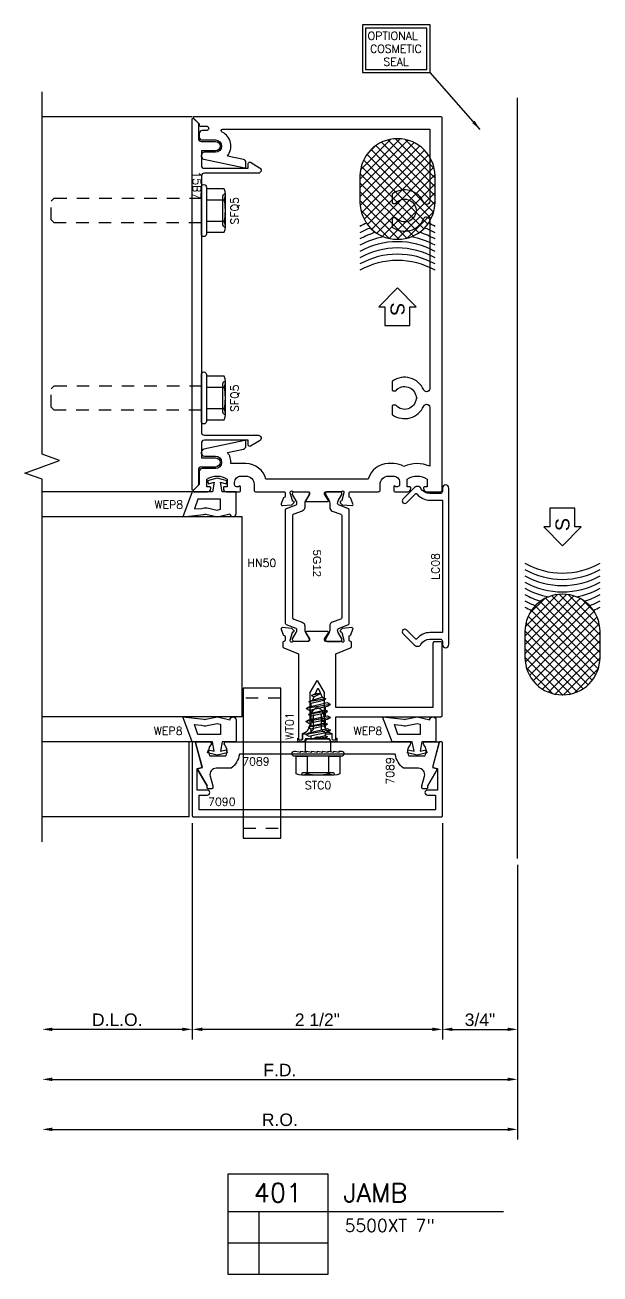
# Model space of a CAD drawing. Header units: inches. Extents: x -1 to 102, y -34 to 13.
# Drawn here: x 26.25 to 32, y -31.49 to -19 of the extents above; entities that cross this region are included whole.
import ezdxf
from ezdxf.enums import TextEntityAlignment as Align

# ---------------------------------------------------------------- set-up
doc = ezdxf.new("R2010")
doc.units = ezdxf.units.IN
doc.header["$LTSCALE"] = 0.5
doc.header["$MEASUREMENT"] = 0
doc.linetypes.add('HIDDEN', pattern=[0.375, 0.25, -0.125])
for name, color, linetype in [('EFCO_0', 7, 'Continuous'), ('EFCO_Die', 7, 'Continuous'), ('EFCO_Die_Text', 6, 'Continuous'), ('EFCO_SD TEXT', 7, 'Continuous'), ('ZE-ANNO-DIMS', 1, 'Continuous'), ('ZE-ANNO-LINE', 3, 'Continuous'), ('ZE-ANNO-LINE-BRKL', 1, 'Continuous'), ('ZE-ANNO-LINE-HIDD', 2, 'HIDDEN'), ('ZE-ANNO-PATT', 1, 'Continuous'), ('ZE-ANNO-SYMB', 3, 'Continuous'), ('ZE-ANNO-TEXT', 3, 'Continuous'), ('ZE-ANNO-TEXT-FSNR', 1, 'Continuous'), ('ZE-ANNO-TEXT-SYMB', 3, 'Continuous'), ('ZE-ANNO-TEXT-XTRU', 6, 'Continuous'), ('ZE-COND', 9, 'Continuous'), ('ZE-COND-SEAL', 9, 'Continuous'), ('ZE-GLAZ-BLOK', 1, 'Continuous'), ('ZE-GLAZ-FSNR', 3, 'Continuous'), ('ZE-GLAZ-GLAS', 3, 'Continuous'), ('ZE-GLAZ-RVNL', 3, 'Continuous'), ('ZE-GLAZ-WSTP', 3, 'Continuous'), ('ZE-GLAZ-XTRU', 7, 'Continuous'), ('ZE-GLAZ-XTRU-MBND', 9, 'Continuous'), ('ZE-GLAZ-XTRU-THML', 7, 'Continuous')]:
    doc.layers.add(name, color=color, linetype=linetype)
doc.styles.add('EFCO', font='arial.ttf')
doc.styles.add('EFCO ARIEL', font='arial.ttf')
doc.styles.add('ROMANS', font='romans.shx')
doc.styles.add('simplex', font='simplex.shx')
doc.dimstyles.new('STD1', dxfattribs={"dimtxt": 0.125, "dimasz": 0.1, "dimexe": 0.1, "dimexo": 0.0625, "dimgap": 0.03, "dimtad": 1, "dimdec": 5, "dimzin": 4, "dimdsep": 46, "dimlunit": 4, "dimtxsty": 'EFCO', "dimcen": 0.09, "dimclrd": 1, "dimclre": 1, "dimclrt": 3, "dimazin": 0, "dimtfac": 1, "dimtdec": 5, "dimtmove": 0, "dimatfit": 3, "dimfxl": 1, "dimfrac": 2, "dimtolj": 1, "dimtzin": 0, "dimarcsym": 0})
pattern_1 = [(45, (-4.44976, -0.8244), (-0.0441942, 0.0441942), []), (135, (-4.44976, -0.8244), (-0.0441942, -0.0441942), [])]

# ---------------------------------------------------------------- blocks, each defined once
blk = doc.blocks.new('17R2')
at = {"layer": 'ZE-GLAZ-XTRU', "ltscale": 0.5}
blk.add_lwpolyline([(-0.172, 1.082, 0.414214), (-0.187, 1.067), (-0.187, 0.852), (-1.235, 0.852, 0.414214), (-1.25, 0.837), (-1.25, 0.117, 0.414214), (-1.235, 0.102), (-1.172, 0.102, 0.414214), (-1.157, 0.117), (-1.157, 0.759), (-0.187, 0.759), (-0.187, 0.223), (-0.334, 0.164, 0.305773), (-0.343, 0.15), (-0.343, 0.11, 0.414214), (-0.331, 0.098, -0.414214), (-0.319, 0.086), (-0.319, 0.051, -0.364181), (-0.329, 0.039, 0.268149), (-0.338, 0.031), (-0.358, -0.024, 0.548619), (-0.346, -0.04), (-0.255, -0.032, 0.176327), (-0.248, -0.029), (-0.231, -0.012, 0.57735), (-0.235, 0.001), (-0.242, 0.003, -0.267949), (-0.247, 0.009), (-0.268, 0.086), (-0.268, 0.094, -0.6885), (-0.247, 0.102, 0.213422), (-0.238, 0.098), (-0.087, 0.098, -0.414214), (-0.075, 0.086), (-0.075, 0.074), (-0.114, 0.012, 0.589797), (-0.107, 0), (0.107, 0, 0.589797), (0.114, 0.012), (0.075, 0.074), (0.075, 0.086, -0.414214), (0.087, 0.098), (0.238, 0.098, 0.213422), (0.247, 0.102, -0.6885), (0.268, 0.094), (0.268, 0.086), (0.247, 0.009, -0.267949), (0.242, 0.003), (0.235, 0.001, 0.57735), (0.231, -0.012), (0.248, -0.029, 0.176327), (0.255, -0.032), (0.346, -0.04, 0.548619), (0.358, -0.024), (0.338, 0.031, 0.268149), (0.329, 0.039, -0.364181), (0.319, 0.051), (0.319, 0.086, -0.414214), (0.331, 0.098), (0.331, 0.098, 0.414214), (0.343, 0.11), (0.343, 0.15, 0.305773), (0.334, 0.164), (0.187, 0.223), (0.187, 1.067, 0.414214), (0.172, 1.082), (0.162, 1.082, 0.414214), (0.147, 1.067), (0.147, 1.018, 0.364432), (0.07, 0.926), (0.07, 0.609), (0, 0.488), (-0.07, 0.609), (-0.07, 0.926, 0.364432), (-0.147, 1.018), (-0.147, 1.067, 0.414214), (-0.162, 1.082)], format="xyb", close=True, dxfattribs=at)
at = {"layer": 'ZE-ANNO-TEXT-XTRU', "style": 'EFCO ARIEL', "flags": 8}
blk.add_attdef('DIENO', text='', height=0.08, dxfattribs=at).set_placement((0, 0.18), align=Align.MIDDLE_CENTER)
blk = doc.blocks.new('17R8')
at = {"layer": 'ZE-GLAZ-XTRU'}
blk.add_lwpolyline([(0.06, 3.678), (0.06, 3.671, 0.414214), (0.075, 3.656), (0.133, 3.656, -1), (0.133, 3.611), (0.091, 3.611, 0.414214), (0.06, 3.58), (0.06, 3.549, 0.414214), (0.091, 3.518), (0.222, 3.518, -1), (0.222, 3.394), (0.113, 3.394, 0.414214), (0.082, 3.363), (0.082, 3.356, 0.354119), (0.107, 3.325), (0.516, 3.238, 0.476976), (0.528, 3.248), (0.528, 3.292, 0.354119), (0.503, 3.323), (0.342, 3.357, 0.486034), (0.29, 3.596, -0.797112), (0.296, 3.625), (2.364, 3.625), (2.364, 2.906, -0.414214), (2.333, 2.874), (2.333, 2.874, -0.300336), (2.304, 2.893, 0.480101), (1.993, 2.98, 0.241394), (1.989, 2.972), (1.989, 2.894, 0.414214), (1.999, 2.884), (2.021, 2.884, 0.215302), (2.028, 2.887, -0.657661), (2.228, 2.822), (2.238, 2.812), (2.228, 2.802, -0.657661), (2.028, 2.737, 0.215302), (2.021, 2.74), (1.999, 2.74, 0.414214), (1.989, 2.73), (1.989, 2.652, 0.241394), (1.993, 2.644, 0.480101), (2.304, 2.731, -0.300336), (2.333, 2.749), (2.333, 2.749, -0.414214), (2.364, 2.718), (2.364, 1.031, -0.414214), (2.333, 1), (2.333, 1, -0.300336), (2.304, 1.019, 0.480101), (1.993, 1.106, 0.241394), (1.989, 1.098), (1.989, 1.02, 0.414214), (1.999, 1.01), (2.021, 1.01, 0.215302), (2.028, 1.013, -0.657661), (2.228, 0.948), (2.238, 0.938), (2.228, 0.928, -0.657661), (2.028, 0.863, 0.215302), (2.021, 0.866), (1.999, 0.866, 0.414214), (1.989, 0.856), (1.989, 0.778, 0.241394), (1.993, 0.77, 0.480101), (2.304, 0.857, -0.300336), (2.333, 0.875), (2.333, 0.875, -0.414214), (2.364, 0.844), (2.364, 0.255, 0.21511), (2.107, 0.252, 0.142992), (2.006, 0.281), (1.95, 0.281, 0.34357), (1.75, 0.125), (0.728, 0.125, 0.34357), (0.528, 0.281), (0.377, 0.281, 0.195424), (0.342, 0.393), (0.503, 0.427, 0.354119), (0.528, 0.458), (0.528, 0.502, 0.476976), (0.516, 0.512), (0.107, 0.425, 0.354119), (0.082, 0.394), (0.082, 0.387, 0.414214), (0.113, 0.356), (0.222, 0.356, -1), (0.222, 0.232), (0.091, 0.232, 0.414214), (0.06, 0.201), (0.06, 0.072), (0.002, 0.014, 0.668179), (0.008, 0), (0.145, 0, 0.414214), (0.176, 0.031), (0.176, 0.04, 0.414214), (0.166, 0.05), (0.138, 0.05), (0.138, 0.127, -0.291431), (0.34, 0.127), (0.34, 0.05), (0.312, 0.05, 0.414214), (0.302, 0.04), (0.302, 0.031, 0.414214), (0.333, 0), (0.463, 0, 0.411693), (0.473, 0.01), (0.473, 0.05, 1), (0.457, 0.05), (0.435, 0.05, -0.414214), (0.415, 0.07), (0.415, 0.094, -0.414214), (0.477, 0.156), (0.528, 0.156, -0.414214), (0.609, 0.075), (0.609, 0.015, 0.414214), (0.624, 0), (0.908, 0), (0.908, 0, -0.414214), (0.92, -0.012), (0.92, -0.047, -0.364181), (0.91, -0.059, 0.268149), (0.901, -0.067), (0.881, -0.122, 0.548619), (0.893, -0.138), (0.984, -0.13, 0.176327), (0.991, -0.127), (1.008, -0.11, 0.57735), (1.004, -0.097), (0.997, -0.095, -0.267949), (0.992, -0.089), (0.971, -0.012), (0.971, -0.004, -0.6885), (0.992, 0.004, 0.213422), (1.001, 0), (1.152, 0, -0.414214), (1.164, -0.012), (1.164, -0.024), (1.125, -0.086, 0.589797), (1.132, -0.098), (1.346, -0.098, 0.589797), (1.353, -0.086), (1.314, -0.024), (1.314, -0.012, -0.414214), (1.326, 0), (1.477, 0, 0.213422), (1.486, 0.004, -0.6885), (1.507, -0.004), (1.507, -0.012), (1.486, -0.089, -0.267949), (1.481, -0.095), (1.474, -0.097, 0.57735), (1.47, -0.11), (1.487, -0.127, 0.176327), (1.494, -0.13), (1.585, -0.138, 0.548619), (1.597, -0.122), (1.577, -0.067, 0.268149), (1.568, -0.059, -0.364181), (1.558, -0.047), (1.558, -0.012, -0.414214), (1.57, 0), (1.57, 0), (1.854, 0, 0.414214), (1.869, 0.015), (1.869, 0.075, -0.414214), (1.95, 0.156), (2.001, 0.156, -0.414214), (2.063, 0.094), (2.063, 0.07, -0.414214), (2.043, 0.05), (2.021, 0.05, 1), (2.005, 0.05), (2.005, 0.01, 0.411693), (2.015, 0), (2.145, 0, 0.414214), (2.176, 0.031), (2.176, 0.04, 0.414214), (2.166, 0.05), (2.138, 0.05), (2.138, 0.127, -0.291431), (2.34, 0.127), (2.34, 0.05), (2.312, 0.05, 0.414214), (2.302, 0.04), (2.302, 0.031, 0.414214), (2.333, 0), (2.474, 0, 0.414214), (2.489, 0.015), (2.489, 3.735, 0.414214), (2.474, 3.75), (0.008, 3.75, 0.668179), (0.002, 3.736)], format="xyb", close=True, dxfattribs=at)
at = {"layer": 'ZE-ANNO-TEXT-XTRU', "style": 'EFCO ARIEL', "flags": 8}
blk.add_attdef('DIENO', text='', height=0.08, dxfattribs=at).set_placement((1.279, 0.062), align=Align.MIDDLE_CENTER)
blk = doc.blocks.new('5g12')
at = {"layer": 'ZE-GLAZ-XTRU-THML'}
for points in [[(4.342, 0.983, -0.315299), (4.353, 0.998), (4.448, 1.033, 0.194008), (4.456, 1.05), (4.456, 1.05, 0.131652), (4.45, 1.074), (4.413, 1.138), (4.413, 1.148, -0.414214), (4.429, 1.164), (4.562, 1.164, -0.414214), (4.578, 1.148), (4.578, 1.138), (4.541, 1.074, 0.131652), (4.535, 1.05), (4.535, 1.008, -0.315299), (4.509, 0.971), (4.423, 0.94, 0.315299), (4.413, 0.925), (4.413, -0.094, 0.315299), (4.423, -0.109), (4.509, -0.14, -0.315299), (4.535, -0.177), (4.535, -0.219, 0.131652), (4.541, -0.242), (4.578, -0.306), (4.578, -0.317, -0.414214), (4.562, -0.332), (4.429, -0.332, -0.414214), (4.413, -0.317), (4.413, -0.306), (4.45, -0.242, 0.131652), (4.456, -0.219), (4.456, -0.219, 0.194008), (4.448, -0.202), (4.353, -0.167, -0.315299), (4.342, -0.152), (4.342, 0.983)], [(4.977, 0.983, 0.315299), (4.966, 0.998), (4.87, 1.033, -0.194008), (4.863, 1.05), (4.863, 1.05, -0.131652), (4.869, 1.074), (4.906, 1.138), (4.906, 1.148, 0.414214), (4.89, 1.164), (4.756, 1.164, 0.414214), (4.741, 1.148), (4.741, 1.138), (4.778, 1.074, -0.131652), (4.784, 1.05), (4.784, 1.008, 0.315299), (4.81, 0.971), (4.895, 0.94, -0.315299), (4.906, 0.925), (4.906, -0.094, -0.315299), (4.895, -0.109), (4.81, -0.14, 0.315299), (4.784, -0.177), (4.784, -0.219, -0.131652), (4.778, -0.242), (4.741, -0.306), (4.741, -0.317, 0.414214), (4.756, -0.332), (4.89, -0.332, 0.414214), (4.906, -0.317), (4.906, -0.306), (4.869, -0.242, -0.131652), (4.863, -0.219), (4.863, -0.219, -0.194008), (4.87, -0.202), (4.966, -0.167, 0.315299), (4.977, -0.152), (4.977, 0.983)]]:
    blk.add_lwpolyline(points, format="xyb", dxfattribs=at)
at = {"layer": 'ZE-GLAZ-XTRU', "xscale": -1}
blk.add_blockref('17R8', (5.9, 1.164), dxfattribs=at)
at = {"layer": 'ZE-GLAZ-XTRU', "xscale": -1, "rotation": 180}
blk.add_blockref('17R2', (4.661, -0.234), dxfattribs=at)
at = {"layer": 'ZE-ANNO-TEXT-XTRU', "style": 'EFCO ARIEL', "flags": 8}
blk.add_attdef('DIENO', text='', height=0.08, rotation=90, dxfattribs=at).set_placement((4.662, 0.449), align=Align.MIDDLE_CENTER)
blk = doc.blocks.new('7089')
at = {"layer": 'EFCO_0', "color": 5, "linetype": 'Continuous', "ltscale": 0.5}
blk.add_lwpolyline([(-1.194, -0.281, -0.493145), (-1.188, -0.266), (-1.149, -0.256), (-1.215, -0.013, -0.493145), (-1.205, 0), (-1.077, 0, -0.652555), (-1.064, -0.03, 0.329088), (-1.075, -0.14), (-0.915, -0.14, 0.329088), (-0.926, -0.03, -0.652555), (-0.913, 0), (0.913, 0, -0.652555), (0.926, -0.03, 0.329088), (0.915, -0.14), (1.075, -0.14, 0.329088), (1.064, -0.03, -0.652555), (1.077, 0), (1.205, 0, -0.493145), (1.215, -0.013), (1.149, -0.256), (1.188, -0.266, -0.493145), (1.194, -0.281), (1.102, -0.439), (1.102, -0.459, -0.414214), (1.092, -0.469), (1.055, -0.469, -0.414214), (1.045, -0.459), (1.045, -0.439), (1.071, -0.343, 0.493145), (1.011, -0.265), (0.861, -0.265, -0.192798), (0.779, -0.125), (-0.779, -0.125, -0.192798), (-0.861, -0.265), (-1.011, -0.265, 0.493145), (-1.071, -0.343), (-1.045, -0.439), (-1.045, -0.459, -0.414214), (-1.055, -0.469), (-1.092, -0.469, -0.414214), (-1.102, -0.459), (-1.102, -0.439), (-1.194, -0.281), (-1.102, -0.439)], format="xyb", dxfattribs=at)
at = {"layer": 'EFCO_SD TEXT', "color": 1, "linetype": 'Continuous', "style": 'simplex'}
blk.add_text('7089', height=0.08, rotation=90, dxfattribs=at).set_placement((0.766, -0.428))
blk = doc.blocks.new('7090')
at = {"layer": 'ZE-GLAZ-XTRU', "ltscale": 0.5}
blk.add_lwpolyline([(2.42, 0.07), (0.06, 0.07), (0.06, 0.217), (0.14, 0.217, 1), (0.14, 0.267), (0.04, 0.267), (0.04, 0.482), (0.08, 0.493, 0.414183), (0.087, 0.505), (0.023, 0.743, 0.339483), (0.013, 0.75), (0, 0.75, 0.414214), (-0.01, 0.74), (-0.01, 0.01, 0.414214), (0, 0), (2.48, 0, 0.414214), (2.49, 0.01), (2.49, 0.74, 0.414214), (2.48, 0.75), (2.467, 0.75, 0.339483), (2.457, 0.743), (2.393, 0.505, 0.414183), (2.4, 0.493), (2.44, 0.482), (2.44, 0.267), (2.34, 0.267, 1), (2.34, 0.217), (2.42, 0.217)], format="xyb", close=True, dxfattribs=at)
at = {"layer": 'ZE-ANNO-TEXT-XTRU', "ltscale": 0.5, "style": 'EFCO', "flags": 8}
blk.add_attdef('DIENO', text='', height=0.08, dxfattribs=at).set_placement((0.285, 0.15), align=Align.MIDDLE_CENTER)
blk = doc.blocks.new('STC0S')
at = {"layer": 'ZE-GLAZ-FSNR'}
for p, q in [((-0.168, 0.24), (-0.168, 0.24)), ((-0.162, 0.24), (0.162, 0.24)), ((0.168, 0.24), (0.168, 0.24)), ((-0.095, -0.143), (0.011, -0.125)), ((-0.071, -0.129), (-0.095, -0.143)), ((-0.071, -0.156), (-0.095, -0.143)), ((-0.071, -0.129), (-0.071, -0.125)), ((-0.053, -0.125), (-0.071, -0.129)), ((0.07, -0.125), (-0.071, -0.156)), ((-0.071, -0.186), (-0.071, -0.156)), ((-0.071, -0.256), (-0.071, -0.222)), ((0.072, -0.155), (0.072, -0.125)), ((0.072, -0.224), (0.072, -0.19)), ((-0.071, -0.315), (-0.071, -0.283)), ((-0.071, -0.383), (-0.071, -0.35)), ((0.072, -0.283), (0.072, -0.252)), ((0.072, -0.351), (0.072, -0.318)), ((-0.071, -0.445), (-0.071, -0.41)), ((-0.055, -0.511), (-0.069, -0.48)), ((0.07, -0.48), (0.072, -0.474)), ((0.072, -0.413), (0.072, -0.379)), ((0.072, -0.474), (0.072, -0.448)), ((0.042, -0.543), (0.057, -0.51))]:
    blk.add_line(p, q, dxfattribs=at)
for points in [[(-0.108, 0.227), (-0.108, 0.05), (-0.217, 0.05), (-0.217, 0.227, -0.23094), (-0.108, 0.227, -0.057544), (0, 0.24)], [(-0.168, 0.24, 0.414214), (-0.143, 0.215), (0.108, 0.215)], [(0, 0.24, -0.057544), (0.108, 0.227, -0.23094), (0.217, 0.227), (0.217, 0.05), (0.108, 0.05), (0.108, 0.227)], [(0.108, 0.215), (0.143, 0.215, 0.414214), (0.168, 0.24, 0.414214)]]:
    blk.add_lwpolyline(points, format="xyb", dxfattribs=at)
at = {"layer": 'ZE-GLAZ-FSNR', "flags": 128}
blk.add_lwpolyline([(-0.048, 0.009), (-0.048, 0), (-0.102, 0.009), (-0.102, 0), (-0.157, 0.009), (-0.157, 0), (-0.211, 0.009), (-0.211, 0), (-0.235, 0, -0.414214), (-0.26, 0.025), (-0.26, 0.025, -0.414214), (-0.235, 0.05), (0.235, 0.05, -0.414214), (0.26, 0.025), (0.26, 0.025, -0.414214), (0.235, 0), (0.225, 0), (0.171, 0.009), (0.171, 0), (0.116, 0.009), (0.116, 0), (0.061, 0.009), (0.061, 0), (0.007, 0.009), (0.007, 0)], format="xyb", close=True, dxfattribs=at)
for points in [[(0.125, 0.007), (0.125, -0.094, -0.414214), (0.094, -0.125), (-0.094, -0.125, -0.414214), (-0.125, -0.094), (-0.125, 0.004)], [(-0.043, -0.538), (-0.008, -0.62, 0.665055), (0.009, -0.619), (0.028, -0.575)]]:
    blk.add_lwpolyline(points, format="xyb", dxfattribs=at)
for points in [[(0.123, -0.168), (0.092, -0.185), (-0.092, -0.226), (-0.123, -0.209), (0.123, -0.168), (0.092, -0.15), (-0.092, -0.191), (-0.123, -0.209)], [(0.096, -0.239), (0.072, -0.253), (-0.071, -0.284), (-0.095, -0.271), (0.096, -0.239), (0.072, -0.225), (-0.071, -0.257), (-0.095, -0.271)], [(0.121, -0.296), (0.091, -0.314), (-0.094, -0.355), (-0.124, -0.337), (0.121, -0.296), (0.091, -0.279), (-0.094, -0.319), (-0.124, -0.337)], [(0.094, -0.367), (0.071, -0.381), (-0.073, -0.413), (-0.096, -0.399), (0.094, -0.367), (0.071, -0.354), (-0.073, -0.385), (-0.096, -0.399)], [(0.12, -0.427), (0.089, -0.445), (-0.096, -0.486), (-0.126, -0.468), (0.12, -0.427), (0.089, -0.41), (-0.096, -0.451), (-0.126, -0.468)], [(0.092, -0.493), (0.069, -0.479), (-0.054, -0.511), (-0.078, -0.524), (0.092, -0.493), (0.055, -0.51), (-0.042, -0.539), (-0.078, -0.524)], [(0.065, -0.556), (0.041, -0.543), (-0.025, -0.578), (0.065, -0.556), (0.027, -0.576), (-0.025, -0.578)]]:
    blk.add_lwpolyline(points, dxfattribs=at)
at = {"layer": 'ZE-ANNO-TEXT-FSNR', "style": 'EFCO', "flags": 8}
blk.add_attdef('FSTN#', text='', height=0.08, dxfattribs=at).set_placement((0, 0.34), align=Align.MIDDLE_CENTER)
blk = doc.blocks.new('*D229')
at = {"layer": 'Defpoints', "color": 0, "transparency": 16777216}
for p in [(2.5, 0), (0, 0), (0, -2.125)]:
    blk.add_point(p, dxfattribs=at)
at = {"layer": 'ZE-ANNO-DIMS', "color": 1, "lineweight": -2, "transparency": 16777216}
for p, q in [((0, -0.063), (0, -2.225)), ((2.5, -0.063), (2.5, -2.225)), ((2.4, -2.125), (0.1, -2.125))]:
    blk.add_line(p, q, dxfattribs=at)
at = {"layer": 'ZE-ANNO-DIMS', "color": 1, "transparency": 16777216}
for points in [[(0.1, -2.108), (0.1, -2.142), (0, -2.125)], [(2.4, -2.108), (2.4, -2.142), (2.5, -2.125)]]:
    blk.add_solid(points, dxfattribs=at)
at = {"layer": 'ZE-ANNO-DIMS', "color": 3, "transparency": 16777216, "insert": (1.25, -2.03), "char_height": 0.125, "attachment_point": 5, "style": 'EFCO'}
blk.add_mtext('\\A1;2 1/2"', dxfattribs=at)
blk = doc.blocks.new('*D230')
at = {"layer": 'Defpoints', "color": 0, "transparency": 16777216}
for p in [(-1.5, 0), (3.25, -0.418), (3.25, -2.625)]:
    blk.add_point(p, dxfattribs=at)
at = {"layer": 'ZE-ANNO-DIMS', "color": 1, "lineweight": -2, "transparency": 16777216}
for p, q in [((3.25, -0.48), (3.25, -2.725)), ((-1.4, -2.625), (3.15, -2.625))]:
    blk.add_line(p, q, dxfattribs=at)
at = {"layer": 'ZE-ANNO-DIMS', "color": 1, "transparency": 16777216}
for points in [[(-1.4, -2.608), (-1.4, -2.642), (-1.5, -2.625)], [(3.15, -2.608), (3.15, -2.642), (3.25, -2.625)]]:
    blk.add_solid(points, dxfattribs=at)
at = {"layer": 'ZE-ANNO-DIMS', "color": 3, "transparency": 16777216, "insert": (0.875, -2.532), "char_height": 0.125, "attachment_point": 5, "style": 'EFCO'}
blk.add_mtext('\\A1;F.D.', dxfattribs=at)
blk = doc.blocks.new('*D231')
at = {"layer": 'Defpoints', "color": 0, "transparency": 16777216}
for p in [(-1.5, 0), (3.25, -0.418), (3.25, -3.125)]:
    blk.add_point(p, dxfattribs=at)
at = {"layer": 'ZE-ANNO-DIMS', "color": 1, "lineweight": -2, "transparency": 16777216}
for p, q in [((3.25, -0.48), (3.25, -3.225)), ((-1.4, -3.125), (3.15, -3.125))]:
    blk.add_line(p, q, dxfattribs=at)
at = {"layer": 'ZE-ANNO-DIMS', "color": 1, "transparency": 16777216}
for points in [[(-1.4, -3.108), (-1.4, -3.142), (-1.5, -3.125)], [(3.15, -3.108), (3.15, -3.142), (3.25, -3.125)]]:
    blk.add_solid(points, dxfattribs=at)
at = {"layer": 'ZE-ANNO-DIMS', "color": 3, "transparency": 16777216, "insert": (0.875, -3.03), "char_height": 0.125, "attachment_point": 5, "style": 'EFCO'}
blk.add_mtext('\\A1;R.O.', dxfattribs=at)
blk = doc.blocks.new('DETAIL_CALLOUT')
at = {"layer": 'ZE-ANNO-SYMB'}
for p, q in [((1, 0), (0, 0)), ((0, 0), (0, -1)), ((1, -1), (1, 0)), ((0, -0.375), (1, -0.375)), ((0.313, -1), (0.313, -0.375)), ((1, -0.375), (2.753, -0.375)), ((0, -0.688), (1, -0.688)), ((0, -1), (1, -1))]:
    blk.add_line(p, q, dxfattribs=at)
at = {"layer": 'ZE-ANNO-TEXT-SYMB', "style": 'ROMANS'}
for tag, height, p in [('DETAIL', 0.188, (0.5, -0.188)), ('SIM', 0.125, (-0.24, -0.531)), ('RNO', 0.125, (0.156, -0.531)), ('REF1', 0.125, (0.657, -0.531)), ('SIM2', 0.125, (-0.24, -0.844)), ('RN2', 0.125, (0.156, -0.844)), ('REF2', 0.125, (0.657, -0.844))]:
    blk.add_attdef(tag, text='', height=height, dxfattribs=at).set_placement(p, align=Align.MIDDLE_CENTER)
for tag, height, p in [('DESC', 0.188, (1.155, -0.188)), ('SERIES', 0.125, (1.167, -0.515))]:
    blk.add_attdef(tag, text='', height=height, dxfattribs=at).set_placement(p, align=Align.MIDDLE_LEFT)
for tag, p in [('CONFIG', (1.167, -0.772)), ('HDWR', (1.167, -0.965))]:
    blk.add_attdef(tag, p, '', height=0.125, dxfattribs=at)
blk = doc.blocks.new('WT01')
at = {"layer": 'ZE-GLAZ-WSTP'}
blk.add_lwpolyline([(0.253, -0.128), (0.179, -0.115), (0.204, -0.097), (0.243, -0.104, -0.163802), (0.311, -0.14, -0.397175), (0.311, -0.194, -0.163802), (0.243, -0.23), (0.204, -0.237), (0.179, -0.219), (0.253, -0.206, 0.920624), (0.253, -0.204), (0.107, -0.204), (0.061, -0.251), (0.061, -0.297, -0.414214), (0.046, -0.312), (0.015, -0.312, 0.414214), (0, -0.327), (0, -0.341, 0.414214), (0.015, -0.356), (0.015, -0.361), (-0.02, -0.361), (-0.018, -0.346), (-0.019, -0.343, -0.414214), (-0.019, -0.339), (-0.018, -0.336), (-0.019, -0.333, -0.414214), (-0.019, -0.329), (-0.018, -0.326), (-0.019, -0.323, -0.414214), (-0.019, -0.319), (-0.018, -0.316), (-0.019, -0.313, -0.414214), (-0.019, -0.309), (-0.018, -0.306), (-0.019, -0.305, -0.668179), (-0.017, -0.301), (-0.016, -0.301, -0.189108), (0.011, -0.287), (0.011, -0.201), (0.016, -0.195, 0.414214), (0.016, -0.139), (0.011, -0.133), (0.011, -0.047, -0.189108), (-0.016, -0.033), (-0.017, -0.033, -0.668179), (-0.019, -0.029), (-0.018, -0.028), (-0.019, -0.025, -0.414214), (-0.019, -0.021), (-0.018, -0.018), (-0.019, -0.015, -0.414214), (-0.019, -0.011), (-0.018, -0.008), (-0.019, -0.005, -0.414214), (-0.019, -0.001), (-0.018, 0.002), (-0.019, 0.005, -0.414214), (-0.019, 0.009), (-0.018, 0.012), (-0.02, 0.027), (0.015, 0.027), (0.015, 0.022, 0.414214), (0, 0.007), (0, -0.007, 0.414214), (0.015, -0.022), (0.046, -0.022, -0.414214), (0.061, -0.037), (0.061, -0.083), (0.107, -0.13), (0.253, -0.13, 0.920624)], format="xyb", close=True, dxfattribs=at)
at = {"layer": 'ZE-ANNO-TEXT-XTRU', "style": 'ROMANS', "flags": 8}
blk.add_attdef('DIENO', (0.078, -0.337), '', height=0.08, dxfattribs=at)
blk = doc.blocks.new('wep8')
at = {"layer": 'EFCO_Die', "color": 3}
for points in [[(-0.188, -0.135), (-0.048, -0.135), (-0.031, -0.04), (-0.089, -0.056), (-0.098, -0.026), (0, 0), (0.097, -0.026), (0.089, -0.056), (0.031, -0.04), (0.048, -0.135), (0.25, -0.135), (0.346, -0.385), (0.133, -0.362, 0.152568), (0.115, -0.36), (-0.001, -0.385), (-0.126, -0.354, -1), (-0.188, -0.354)], [(0.101, -0.297), (0, -0.318), (-0.032, -0.31), (-0.032, -0.209), (0.194, -0.209), (0.227, -0.307), (0.158, -0.302, 0.152568)]]:
    blk.add_lwpolyline(points, format="xyb", close=True, dxfattribs=at)
at = {"layer": 'EFCO_Die_Text', "style": 'simplex', "flags": 8}
blk.add_attdef('GSK#', text='', height=0.08, dxfattribs=at).set_placement((0.056, -0.499), align=Align.MIDDLE_CENTER)
blk = doc.blocks.new('*D232')
at = {"layer": 'Defpoints', "color": 0, "transparency": 16777216}
for p in [(-1.5, 0), (0, 0), (-1.5, -2.125)]:
    blk.add_point(p, dxfattribs=at)
at = {"layer": 'ZE-ANNO-DIMS', "color": 1, "lineweight": -2, "transparency": 16777216}
for p, q in [((0, -0.063), (0, -2.225)), ((-0.1, -2.125), (-1.4, -2.125))]:
    blk.add_line(p, q, dxfattribs=at)
at = {"layer": 'ZE-ANNO-DIMS', "color": 1, "transparency": 16777216}
for points in [[(-1.4, -2.108), (-1.4, -2.142), (-1.5, -2.125)], [(-0.1, -2.108), (-0.1, -2.142), (0, -2.125)]]:
    blk.add_solid(points, dxfattribs=at)
at = {"layer": 'ZE-ANNO-DIMS', "color": 3, "transparency": 16777216, "insert": (-0.75, -2.03), "char_height": 0.125, "attachment_point": 5, "style": 'EFCO'}
blk.add_mtext('\\A1;D.L.O.', dxfattribs=at)
blk = doc.blocks.new('*D233')
at = {"layer": 'Defpoints', "color": 0, "transparency": 16777216}
for p in [(2.5, 0), (3.25, -0.418), (3.25, -2.125)]:
    blk.add_point(p, dxfattribs=at)
at = {"layer": 'ZE-ANNO-DIMS', "color": 1, "lineweight": -2, "transparency": 16777216}
for p, q in [((2.5, -0.062), (2.5, -2.225)), ((3.25, -0.48), (3.25, -2.225)), ((2.6, -2.125), (3.15, -2.125))]:
    blk.add_line(p, q, dxfattribs=at)
at = {"layer": 'ZE-ANNO-DIMS', "color": 1, "transparency": 16777216}
for points in [[(2.6, -2.108), (2.6, -2.142), (2.5, -2.125)], [(3.15, -2.108), (3.15, -2.142), (3.25, -2.125)]]:
    blk.add_solid(points, dxfattribs=at)
at = {"layer": 'ZE-ANNO-DIMS', "color": 3, "transparency": 16777216, "insert": (2.875, -2.03), "char_height": 0.125, "attachment_point": 5, "style": 'EFCO'}
blk.add_mtext('\\A1;3/4"', dxfattribs=at)
blk = doc.blocks.new('15b7')
at = {"layer": 'ZE-GLAZ-XTRU', "ltscale": 0.5}
blk.add_lwpolyline([(0.057, 3.665, 0.198912), (0.054, 3.672), (0.011, 3.715, 0.668179), (-0.006, 3.708), (-0.006, 0.009, 0.668179), (0.011, 0.002), (0.054, 0.045, 0.198912), (0.057, 0.052), (0.057, 0.201, -0.414214), (0.087, 0.231), (0.227, 0.231, 1), (0.227, 0.324), (0.087, 0.324), (0.087, 0.469, -0.414214), (0.117, 0.499), (0.556, 0.499), (0.556, 0.452, 0.582175), (0.579, 0.439), (0.669, 0.493, 0.761606), (0.654, 0.549), (0.117, 0.549, -0.414214), (0.087, 0.579), (0.087, 3.138, -0.414214), (0.117, 3.168), (0.654, 3.168, 0.761606), (0.669, 3.224), (0.579, 3.278, 0.582175), (0.556, 3.265), (0.556, 3.218), (0.117, 3.218, -0.414214), (0.087, 3.248), (0.087, 3.393), (0.227, 3.393, 1), (0.227, 3.486), (0.087, 3.486, -0.414214), (0.057, 3.516)], format="xyb", close=True, dxfattribs=at)
at = {"layer": 'ZE-ANNO-TEXT-XTRU', "ltscale": 0.5, "style": 'ROMANS', "flags": 8}
blk.add_attdef('DIENO', text='', height=0.08, rotation=90, dxfattribs=at).set_placement((0.041, 0.669), align=Align.MIDDLE_CENTER)
blk = doc.blocks.new('HN50')
at = {"layer": 'ZE-ANNO-LINE-HIDD'}
for p, q in [((0, -0.1), (0.375, -0.1)), ((0.375, -1.4), (0, -1.4))]:
    blk.add_line(p, q, dxfattribs=at)
at = {"layer": 'ZE-GLAZ-BLOK'}
blk.add_lwpolyline([(0.375, -1.5), (0, -1.5), (0, 0), (0.375, 0)], close=True, dxfattribs=at)
at = {"layer": 'ZE-ANNO-TEXT-XTRU', "style": 'EFCO', "flags": 8}
blk.add_attdef('BKNO', text='', height=0.08, dxfattribs=at).set_placement((0.188, -0.248), align=Align.MIDDLE_CENTER)
blk = doc.blocks.new('LC08')
at = {"layer": 'ZE-GLAZ-RVNL', "color": 3, "linetype": 'Continuous'}
blk.add_lwpolyline([(1.45, 0.278, -0.493129), (1.442, 0.215, 0.267935), (1.39, 0.125), (1.39, 0.02, 0.414214), (1.41, 0), (1.444, 0, -1), (1.444, -0.063), (-0.12, -0.063, -1), (-0.12, 0), (-0.086, 0, 0.414214), (-0.066, 0.02), (-0.066, 0.125, 0.267935), (-0.118, 0.215, -0.493129), (-0.126, 0.278), (-0.01, 0.395, -1), (0.026, 0.359), (-0.063, 0.271, 0.442662), (-0.062, 0.256, -0.224024), (0, 0.125), (0, 0), (1.324, 0), (1.324, 0.125, -0.224024), (1.386, 0.256, 0.442662), (1.387, 0.271), (1.298, 0.359, -1), (1.334, 0.395)], format="xyb", close=True, dxfattribs=at)
at = {"layer": 'ZE-ANNO-TEXT-XTRU', "ltscale": 0.5, "style": 'ROMANS', "flags": 8}
blk.add_attdef('DIENO', text='', height=0.08, dxfattribs=at).set_placement((0.662, 0.07), align=Align.MIDDLE_CENTER)
blk = doc.blocks.new('SFQ5S')
at = {"layer": 'ZE-ANNO-TEXT'}
for p, q in [((-0.24, 0.168), (-0.24, 0.168)), ((-0.24, -0.167), (-0.24, 0.162)), ((-0.24, -0.167), (-0.24, -0.167))]:
    blk.add_line(p, q, dxfattribs=at)
blk.add_lwpolyline([(-0.025, -0.26), (-0.025, -0.26, 0.414214), (0, -0.235), (0, 0.235, 0.414214), (-0.025, 0.26), (-0.025, 0.26, 0.414214), (-0.05, 0.235), (-0.05, -0.235, 0.414214)], format="xyb", close=True, dxfattribs=at)
for points in [[(-0.24, 0.005, -0.055029), (-0.228, 0.108, -0.23094), (-0.228, 0.217), (-0.05, 0.217), (-0.05, 0.108), (-0.228, 0.108)], [(-0.215, -0.143), (-0.215, 0.143, 0.414214), (-0.24, 0.168, 0.414214)], [(-0.228, -0.108), (-0.05, -0.108), (-0.05, -0.217), (-0.228, -0.217, -0.23094), (-0.228, -0.108, -0.054953), (-0.24, -0.005)], [(-0.24, -0.167, 0.414214), (-0.215, -0.143), (-0.215, -0.037)]]:
    blk.add_lwpolyline(points, format="xyb", dxfattribs=at)
at = {"layer": 'ZE-ANNO-TEXT', "linetype": 'HIDDEN'}
blk.add_lwpolyline([(0, -0.123), (1.47, -0.123), (1.5, -0.093), (1.5, 0.093), (1.47, 0.123), (0, 0.123)], dxfattribs=at)
at = {"layer": 'ZE-ANNO-TEXT-FSNR', "style": 'ROMANS', "flags": 8}
blk.add_attdef('FSTN#', text='', height=0.08, rotation=90, dxfattribs=at).set_placement((-0.34, -0.003), align=Align.MIDDLE_CENTER)
blk = doc.blocks.new('*U252')
at = {"layer": 'ZE-ANNO-PATT'}
h = blk.add_hatch(dxfattribs=at)
h.set_pattern_fill('ANSI37', color=256, scale=0.5, style=0)
h.set_pattern_definition(pattern_1)
h.paths.add_polyline_path([(-0.682, 0.75), (-0.943, 0.75, 0.414214), (-1.315, 0.378, 0.418984), (-0.943, 0), (-0.682, 0, 0.414214), (-0.31, 0.372, 0.418984)])
at = {"layer": 'ZE-ANNO-SYMB', "color": 5}
blk.add_lwpolyline([(0.551, 0.5), (0.364, 0.5), (0.364, 0.562), (0.176, 0.375), (0.364, 0.188), (0.364, 0.25), (0.551, 0.25)], close=True, dxfattribs=at)
at = {"layer": 'ZE-COND-SEAL'}
blk.add_lwpolyline([(-0.31, 0.372), (-0.31, 0.378, 0.414214), (-0.682, 0.75), (-0.943, 0.75, 0.414214), (-1.315, 0.378), (-1.315, 0.372, 0.414214), (-0.943, 0), (-0.682, 0, 0.414214)], format="xyb", close=True, dxfattribs=at)
for centre, start, end in [((0.231, 0.375), 150.7254, 156.2531), ((0.294, 0.375), 150.7254, 159.3542), ((0.356, 0.375), 150.7254, 163.4795), ((0.419, 0.375), 150.7254, 169.6663), ((0.481, 0.375), 150.7254, 209.2746), ((0.544, 0.375), 150.7254, 209.2746), ((0.606, 0.375), 150.7254, 209.2746), ((0.669, 0.375), 150.7254, 209.2746), ((0.356, 0.375), 196.5205, 209.2746), ((0.419, 0.375), 190.3337, 209.2746), ((0.231, 0.375), 203.7469, 209.2746), ((0.294, 0.375), 200.6458, 209.2746)]:
    blk.add_arc(centre, 0.767, start, end, dxfattribs=at)
at = {"layer": 'ZE-ANNO-SYMB', "style": 'EFCO'}
blk.add_text('S', height=0.14, dxfattribs=at).set_placement((0.387, 0.375), align=Align.MIDDLE)
blk = doc.blocks.new('*U253')
at = {"layer": 'ZE-ANNO-PATT'}
h = blk.add_hatch(dxfattribs=at)
h.set_pattern_fill('ANSI37', color=256, scale=0.5, style=0)
h.set_pattern_definition(pattern_1)
h.paths.add_polyline_path([(-0.682, 0.75), (-0.943, 0.75, 0.414214), (-1.315, 0.378, 0.418984), (-0.943, 0), (-0.682, 0, 0.414214), (-0.31, 0.372, 0.418984)])
at = {"layer": 'ZE-ANNO-SYMB', "color": 5}
blk.add_lwpolyline([(0.551, 0.5), (0.364, 0.5), (0.364, 0.562), (0.176, 0.375), (0.364, 0.188), (0.364, 0.25), (0.551, 0.25)], close=True, dxfattribs=at)
at = {"layer": 'ZE-COND-SEAL'}
blk.add_lwpolyline([(-0.31, 0.372), (-0.31, 0.378, 0.414214), (-0.682, 0.75), (-0.943, 0.75, 0.414214), (-1.315, 0.378), (-1.315, 0.372, 0.414214), (-0.943, 0), (-0.682, 0, 0.414214)], format="xyb", close=True, dxfattribs=at)
for centre, start, end in [((0.231, 0.375), 150.7254, 156.2531), ((0.294, 0.375), 150.7254, 159.3542), ((0.356, 0.375), 150.7254, 163.4795), ((0.419, 0.375), 150.7254, 169.6663), ((0.481, 0.375), 150.7254, 209.2746), ((0.544, 0.375), 150.7254, 209.2746), ((0.606, 0.375), 150.7254, 209.2746), ((0.669, 0.375), 150.7254, 209.2746), ((0.356, 0.375), 196.5205, 209.2746), ((0.419, 0.375), 190.3337, 209.2746), ((0.231, 0.375), 203.7469, 209.2746), ((0.294, 0.375), 200.6458, 209.2746)]:
    blk.add_arc(centre, 0.767, start, end, dxfattribs=at)
at = {"layer": 'ZE-ANNO-SYMB', "style": 'EFCO'}
blk.add_text('S', height=0.14, dxfattribs=at).set_placement((0.387, 0.375), align=Align.MIDDLE)
blk = doc.blocks.new('5525D401')
at = {"layer": 'ZE-ANNO-LINE', "linetype": 'Continuous'}
for points in [[(2.376224, 7.917693), (1.700965, 7.917693), (1.700965, 7.441629), (2.376224, 7.441629)], [(2.344974, 7.886443), (1.732215, 7.886443), (1.732215, 7.472879), (2.344974, 7.472879)]]:
    blk.add_lwpolyline(points, close=True, dxfattribs=at)
at = {"layer": 'ZE-ANNO-LINE-BRKL', "linetype": 'Continuous'}
blk.add_lwpolyline([(-1.5, -0.25), (-1.5, 3.375), (-1.671717, 3.4375), (-1.328283, 3.5625), (-1.5, 3.625), (-1.5, 7.25)], dxfattribs=at)
at = {"layer": 'ZE-COND'}
blk.add_line((3.25, -0.417742), (3.25, 7.18961), dxfattribs=at)
at = {"layer": 'ZE-GLAZ-GLAS'}
for p, q in [((0.5, 3), (-1.5, 3)), ((0.5, 1), (0.5, 3)), ((0.5, 1), (-1.5, 1))]:
    blk.add_line(p, q, dxfattribs=at)
at = {"layer": 'ZE-GLAZ-XTRU-MBND'}
for p, q in [((0, 7), (-1.5, 7)), ((0, 3.25), (-1.5, 3.25)), ((0, 0.75), (-1.5, 0.75)), ((-0.03125, 0), (-0.03125, 0.75)), ((-0.03125, 0), (-1.5, 0))]:
    blk.add_line(p, q, dxfattribs=at)
at = {"layer": 'ZE-ANNO-DIMS'}
ref = blk.add_blockref('15b7', (0.003931, 6.983752), dxfattribs=dict(at, xscale=-1, rotation=180))
ref.add_attrib('DIENO', '15B7', dxfattribs={"layer": 'ZE-ANNO-TEXT-XTRU', "ltscale": 0.5, "height": 0.08, "rotation": 270, "style": 'ROMANS', "flags": 8}).set_placement((0.045287, 6.314673), align=Align.MIDDLE_CENTER)
at = {"layer": 'ZE-ANNO-SYMB'}
blk.add_blockref('DETAIL_CALLOUT', (0.356377, -3.571604), dxfattribs=at).add_auto_attribs({'DETAIL': '401', 'DESC': 'JAMB', 'SERIES': '5500XT 7"'})
at = {"layer": 'ZE-COND'}
ref = blk.add_blockref('LC08', (2.5, 3.166426), dxfattribs=dict(at, xscale=-1, rotation=90))
ref.add_attrib('DIENO', 'LC08', dxfattribs={"layer": 'ZE-ANNO-TEXT-XTRU', "ltscale": 0.5, "height": 0.08, "rotation": 90, "style": 'ROMANS', "flags": 8}).set_placement((2.430405, 2.504426), align=Align.MIDDLE_CENTER)
at = {"layer": 'ZE-COND-SEAL'}
for name, p, rotation in [('*U253', (1.675597, 5.464762), 270), ('*U252', (4.074403, 2.535238), 90.00000000000001)]:
    blk.add_blockref(name, p, dxfattribs=dict(at, rotation=rotation))
at = {"layer": 'ZE-GLAZ-BLOK'}
ref = blk.add_blockref('HN50', (0.883577, 1.286198), dxfattribs=dict(at, xscale=-1))
ref.add_attrib('BKNO', 'HN50', dxfattribs={"layer": 'EFCO_Die_Text', "height": 0.08, "style": 'simplex', "flags": 8}).set_placement((0.695445, 2.538084), align=Align.MIDDLE_CENTER)
at = {"layer": 'ZE-GLAZ-FSNR'}
ref = blk.add_blockref('SFQ5S', (0.090757, 6.062058), dxfattribs=dict(at, xscale=-1))
ref.add_attrib('FSTN#', 'SFQ5', dxfattribs={"layer": 'ZE-ANNO-TEXT-FSNR', "height": 0.08, "rotation": 90, "style": 'ROMANS'}).set_placement((0.423113, 6.059498), align=Align.MIDDLE_CENTER)
ref = blk.add_blockref('SFQ5S', (0.090757, 4.188058), dxfattribs=dict(at, xscale=-1))
ref.add_attrib('FSTN#', 'SFQ5', dxfattribs={"layer": 'ZE-ANNO-TEXT-FSNR', "height": 0.08, "rotation": 90, "style": 'ROMANS'}).set_placement((0.423113, 4.185498), align=Align.MIDDLE_CENTER)
ref = blk.add_blockref('STC0S', (1.256743, 0.656), dxfattribs=dict(at, rotation=180))
ref.add_attrib('FSTN#', 'STC0', dxfattribs={"layer": 'ZE-ANNO-TEXT-FSNR', "height": 0.08, "style": 'ROMANS'}).set_placement((1.256743, 0.316), align=Align.MIDDLE_CENTER)
at = {"layer": 'ZE-GLAZ-WSTP'}
ref = blk.add_blockref('wep8', (0.25, 3.385), dxfattribs=dict(at, xscale=-1))
ref.add_attrib('GSK#', 'WEP8', dxfattribs={"layer": 'EFCO_Die_Text', "height": 0.08, "style": 'simplex', "flags": 8}).set_placement((-0.235363, 3.12174), align=Align.MIDDLE_CENTER)
ref = blk.add_blockref('wep8', (0.25, 0.615), dxfattribs=dict(at, rotation=180))
ref.add_attrib('GSK#', 'WEP8', dxfattribs={"layer": 'EFCO_Die_Text', "height": 0.08, "style": 'simplex', "flags": 8}).set_placement((-0.241466, 0.860103), align=Align.MIDDLE_CENTER)
ref = blk.add_blockref('WT01', (1.083, 0.77), dxfattribs=dict(at, rotation=90.00000000000001))
ref.add_attrib('DIENO', 'WT01', (1.012129, 0.769656), dxfattribs={"layer": 'ZE-ANNO-TEXT-XTRU', "height": 0.08, "rotation": 90, "style": 'ROMANS', "flags": 8})
ref = blk.add_blockref('wep8', (2.246841, 0.615), dxfattribs=dict(at, rotation=180))
ref.add_attrib('GSK#', 'WEP8', dxfattribs={"layer": 'EFCO_Die_Text', "height": 0.08, "style": 'simplex', "flags": 8}).set_placement((1.755375, 0.860103), align=Align.MIDDLE_CENTER)
at = {"layer": 'ZE-GLAZ-XTRU'}
ref = blk.add_blockref('5g12', (5.908423, 2.086301), dxfattribs=dict(at, xscale=-1))
ref.add_attrib('DIENO', '5G12', dxfattribs={"layer": 'ZE-ANNO-TEXT-XTRU', "height": 0.08, "rotation": 270, "style": 'EFCO ARIEL', "flags": 8}).set_placement((1.246818, 2.534934), align=Align.MIDDLE_CENTER)
ref = blk.add_blockref('7090', (0.01, 0), dxfattribs=at)
ref.add_attrib('DIENO', '7090', dxfattribs={"layer": 'ZE-ANNO-TEXT-XTRU', "ltscale": 0.5, "height": 0.08, "style": 'ROMANS', "flags": 8}).set_placement((0.295284, 0.150124), align=Align.MIDDLE_CENTER)
ref = blk.add_blockref('7089', (1.249925, 0.75), dxfattribs=at)
ref.add_attrib('DIENO', '7089', dxfattribs={"layer": 'ZE-ANNO-TEXT-XTRU', "ltscale": 0.5, "height": 0.08, "style": 'ROMANS', "flags": 8}).set_placement((0.635965, 0.554004), align=Align.MIDDLE_CENTER)
at = {"layer": 'ZE-ANNO-TEXT', "linetype": 'Continuous', "style": 'ROMANS'}
for s, p in [('OPTIONAL', (1.752221, 7.769024)), ('SEAL', (1.909561, 7.509976))]:
    blk.add_text(s, height=0.08, dxfattribs=at).set_placement(p)
blk.add_text('COSMETIC', height=0.08, dxfattribs=at).set_placement((2.034733, 7.6395), align=Align.CENTER)
at = {"layer": 'ZE-ANNO-DIMS'}
for base, p2, picture, middle in [((0, -2.125), (0, 0), '*D229', (1.25, -2.030368)), ((3.25, -2.125), (3.25, -0.417742), '*D233', (2.875, -2.030326))]:
    dim = blk.add_linear_dim(base=base, p1=(2.5, 0), p2=p2, angle=180, dimstyle='STD1', dxfattribs=at)
    dim.commit()
    dim.dimension.update_dxf_attribs({"geometry": picture, "text_midpoint": middle})
for base, p1, p2, angle, text, override, picture, middle in [((3.25, -2.625), (-1.5, 0), (3.25, -0.417742), 180, 'F.D.', {"dimse1": 1, "dimse2": 0, "dimsd2": 0}, '*D230', (0.875, -2.5325)), ((3.25, -3.125), (-1.5, 0), (3.25, -0.417742), 180, 'R.O.', {"dimse1": 1, "dimse2": 0, "dimsd2": 0}, '*D231', (0.875, -3.030326)), ((-1.5, -2.125), (0, 0), (-1.5, 0), 0, 'D.L.O.', {"dimse2": 1}, '*D232', (-0.75, -2.030326))]:
    dim = blk.add_linear_dim(base=base, p1=p1, p2=p2, angle=angle, text=text, dimstyle='STD1', override=override, dxfattribs=at)
    dim.commit()
    dim.dimension.update_dxf_attribs({"geometry": picture, "text_midpoint": middle})
at = {"layer": 'ZE-ANNO-SYMB', "linetype": 'Continuous'}
blk.add_leader([(2.876224, 6.872617), (2.376224, 7.441629)], dimstyle='STD1', override={"dimgap": 0.03, "dimtad": 0}, dxfattribs=at)

msp = doc.modelspace()

# ---------------------------------------------------------------- block references
at = {"layer": 'ZE-GLAZ-XTRU'}
msp.add_blockref('5525D401', (27.923346, -26.922604), dxfattribs=at)

doc.saveas('drawing.dxf')
